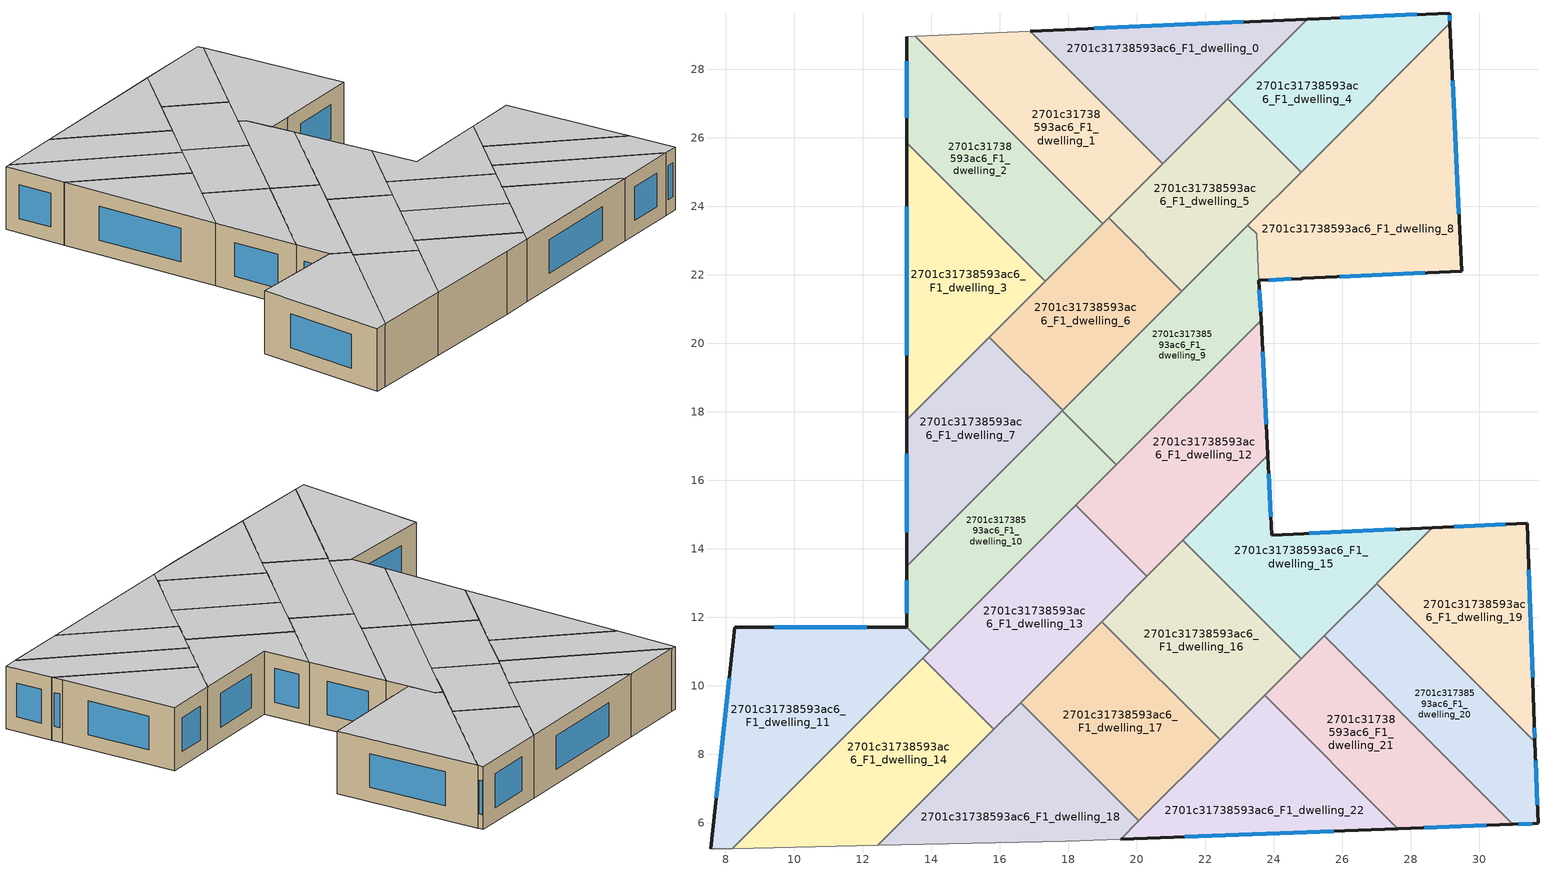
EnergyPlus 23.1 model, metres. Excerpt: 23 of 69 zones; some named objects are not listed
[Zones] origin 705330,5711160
2701c31738593ac6_F1_dwelling_0
 floor to 2701c31738593ac6_F0_dwelling_0 (EU_floor_Construction): 24.98,29.46 20.75,25.24 16.88,29.11 z3
 wall outside (EU_wall_Construction): 24.98,29.46 16.88,29.11 z3:6
 wall to 2701c31738593ac6_F1_dwelling_1 (EU_wall_Construction): 16.88,29.11 20.75,25.24 z3:6
 wall to 2701c31738593ac6_F1_dwelling_4 (EU_wall_Construction): 22.66,27.14 24.98,29.46 z3:6
 wall to 2701c31738593ac6_F1_dwelling_5 (EU_wall_Construction): 20.75,25.24 22.66,27.14 z3:6
 window (EU_Window_Construction): 23.11,29.38 18.76,29.19 z3.69:5.31
 ceiling to 2701c31738593ac6_F2_dwelling_0 (EU_floor_Construction): 24.98,29.46 16.88,29.11 20.75,25.24 z6
2701c31738593ac6_F1_dwelling_1
 floor to 2701c31738593ac6_F0_dwelling_1 (EU_floor_Construction): 16.88,29.11 20.75,25.24 19,23.49 13.53,28.96 z3
 wall to 2701c31738593ac6_F1_dwelling_2 (EU_wall_Construction): 13.53,28.96 19,23.49 z3:6
 wall adiabatic (EU_wall_Construction): 16.88,29.11 13.53,28.96 z3:6
 wall to 2701c31738593ac6_F1_dwelling_5 (EU_wall_Construction): 19.17,23.66 20.75,25.24 z3:6
 wall to 2701c31738593ac6_F1_dwelling_6 (EU_wall_Construction): 19,23.49 19.17,23.66 z3:6
 ceiling to 2701c31738593ac6_F2_dwelling_1 (EU_floor_Construction): 20.75,25.24 16.88,29.11 13.53,28.96 19,23.49 z6
2701c31738593ac6_F1_dwelling_10
 floor to 2701c31738593ac6_F0_dwelling_10 (EU_floor_Construction): 17.82,18.03 19.4,16.45 13.96,11.02 13.28,11.7 13.28,13.49 z3
 wall outside (EU_wall_Construction): 13.28,13.49 13.28,11.7 z3:6
 wall to 2701c31738593ac6_F1_dwelling_9 (EU_wall_Construction): 19.4,16.45 17.82,18.03 z3:6
 wall to 2701c31738593ac6_F1_dwelling_11 (EU_wall_Construction): 13.28,11.7 13.96,11.02 z3:6
 wall to 2701c31738593ac6_F1_dwelling_7 (EU_wall_Construction): 17.82,18.03 13.28,13.49 z3:6
 wall to 2701c31738593ac6_F1_dwelling_13 (EU_wall_Construction): 13.96,11.02 18.22,15.27 z3:6
 wall to 2701c31738593ac6_F1_dwelling_12 (EU_wall_Construction): 18.22,15.27 19.4,16.45 z3:6
 window (EU_Window_Construction): 13.28,13.08 13.28,12.12 z3.69:5.31
 ceiling to 2701c31738593ac6_F2_dwelling_10 (EU_floor_Construction): 19.4,16.45 17.82,18.03 13.28,13.49 13.28,11.7 13.96,11.02 z6
2701c31738593ac6_F1_dwelling_11
 floor to 2701c31738593ac6_F0_dwelling_11 (EU_floor_Construction): 13.28,11.7 13.96,11.02 8.19,5.25 7.55,5.24 8.26,11.71 z3
 wall outside (EU_wall_Construction): 13.28,11.7 8.26,11.71 7.55,5.24 z3:6
 wall adiabatic (EU_wall_Construction): 7.55,5.24 8.19,5.25 z3:6
 wall to 2701c31738593ac6_F1_dwelling_14 (EU_wall_Construction): 8.19,5.25 13.74,10.8 z3:6
 wall to 2701c31738593ac6_F1_dwelling_13 (EU_wall_Construction): 13.74,10.8 13.96,11.02 z3:6
 window (EU_Window_Construction): 8.09,10.21 7.72,6.73 / 12.12,11.71 9.42,11.71 z3.69:5.31
 ceiling to 2701c31738593ac6_F2_dwelling_11 (EU_floor_Construction): 8.19,5.25 13.96,11.02 13.28,11.7 8.26,11.71 7.55,5.24 z6
2701c31738593ac6_F1_dwelling_12
 floor to 2701c31738593ac6_F0_dwelling_12 (EU_floor_Construction): 23.62,20.67 23.82,16.72 20.29,13.19 18.21,15.27 z3
 wall outside (EU_wall_Construction): 23.82,16.72 23.62,20.67 z3:6
 wall to 2701c31738593ac6_F1_dwelling_13 (EU_wall_Construction): 18.21,15.27 20.29,13.19 z3:6
 wall to 2701c31738593ac6_F1_dwelling_15 (EU_wall_Construction): 21.34,14.24 23.82,16.72 z3:6
 wall to 2701c31738593ac6_F1_dwelling_9 (EU_wall_Construction): 23.62,20.67 19.4,16.45 z3:6
 wall to 2701c31738593ac6_F1_dwelling_16 (EU_wall_Construction): 20.29,13.19 21.34,14.24 z3:6
 window (EU_Window_Construction): 23.78,17.64 23.67,19.76 z3.69:5.31
 ceiling to 2701c31738593ac6_F2_dwelling_12 (EU_floor_Construction): 23.82,16.72 23.62,20.67 18.21,15.27 20.29,13.19 z6
2701c31738593ac6_F1_dwelling_13
 floor to 2701c31738593ac6_F0_dwelling_13 (EU_floor_Construction): 18.21,15.27 20.29,13.19 15.82,8.72 13.74,10.8 z3
 wall to 2701c31738593ac6_F1_dwelling_14 (EU_wall_Construction): 13.74,10.8 15.82,8.72 z3:6
 wall to 2701c31738593ac6_F1_dwelling_17 (EU_wall_Construction): 16.61,9.51 18.97,11.88 z3:6
 wall to 2701c31738593ac6_F1_dwelling_16 (EU_wall_Construction): 18.97,11.88 20.29,13.19 z3:6
 wall to 2701c31738593ac6_F1_dwelling_18 (EU_wall_Construction): 15.82,8.72 16.61,9.51 z3:6
 ceiling to 2701c31738593ac6_F2_dwelling_13 (EU_floor_Construction): 20.29,13.19 18.21,15.27 13.74,10.8 15.82,8.72 z6
2701c31738593ac6_F1_dwelling_14
 floor to 2701c31738593ac6_F0_dwelling_14 (EU_floor_Construction): 13.74,10.8 15.82,8.72 12.43,5.34 8.19,5.25 z3
 wall adiabatic (EU_wall_Construction): 8.19,5.25 12.43,5.34 z3:6
 wall to 2701c31738593ac6_F1_dwelling_18 (EU_wall_Construction): 12.43,5.34 15.82,8.72 z3:6
 ceiling to 2701c31738593ac6_F2_dwelling_14 (EU_floor_Construction): 12.43,5.34 15.82,8.72 13.74,10.8 8.19,5.25 z6
2701c31738593ac6_F1_dwelling_15
 floor to 2701c31738593ac6_F0_dwelling_15 (EU_floor_Construction): 28.63,14.61 24.8,10.78 21.34,14.24 23.82,16.72 23.94,14.4 z3
 wall outside (EU_wall_Construction): 28.63,14.61 23.94,14.4 23.82,16.72 z3:6
 wall to 2701c31738593ac6_F1_dwelling_16 (EU_wall_Construction): 21.34,14.24 24.8,10.78 z3:6
 wall to 2701c31738593ac6_F1_dwelling_19 (EU_wall_Construction): 27,12.99 28.63,14.61 z3:6
 wall to 2701c31738593ac6_F1_dwelling_20 (EU_wall_Construction): 25.47,11.46 27,12.99 z3:6
 wall to 2701c31738593ac6_F1_dwelling_21 (EU_wall_Construction): 24.8,10.78 25.47,11.46 z3:6
 window (EU_Window_Construction): 23.91,14.93 23.85,16.18 / 27.54,14.56 25.03,14.45 z3.69:5.31
 ceiling to 2701c31738593ac6_F2_dwelling_15 (EU_floor_Construction): 28.63,14.61 23.94,14.4 23.82,16.72 21.34,14.24 24.8,10.78 z6
2701c31738593ac6_F1_dwelling_16
 floor to 2701c31738593ac6_F0_dwelling_16 (EU_floor_Construction): 21.34,14.24 24.8,10.78 22.43,8.42 18.97,11.88 z3
 wall to 2701c31738593ac6_F1_dwelling_17 (EU_wall_Construction): 18.97,11.88 22.43,8.42 z3:6
 wall to 2701c31738593ac6_F1_dwelling_22 (EU_wall_Construction): 22.43,8.42 23.73,9.72 z3:6
 wall to 2701c31738593ac6_F1_dwelling_21 (EU_wall_Construction): 23.73,9.72 24.8,10.78 z3:6
 ceiling to 2701c31738593ac6_F2_dwelling_16 (EU_floor_Construction): 24.8,10.78 21.34,14.24 18.97,11.88 22.43,8.42 z6
2701c31738593ac6_F1_dwelling_17
 floor to 2701c31738593ac6_F0_dwelling_17 (EU_floor_Construction): 18.97,11.88 22.43,8.42 20.06,6.05 16.61,9.51 z3
 wall to 2701c31738593ac6_F1_dwelling_18 (EU_wall_Construction): 16.61,9.51 20.06,6.05 z3:6
 wall to 2701c31738593ac6_F1_dwelling_22 (EU_wall_Construction): 20.06,6.05 22.43,8.42 z3:6
 ceiling to 2701c31738593ac6_F2_dwelling_17 (EU_floor_Construction): 22.43,8.42 18.97,11.88 16.61,9.51 20.06,6.05 z6
2701c31738593ac6_F1_dwelling_18
 floor to 2701c31738593ac6_F0_dwelling_18 (EU_floor_Construction): 16.61,9.51 20.06,6.05 19.52,5.52 17.93,5.46 12.43,5.34 z3
 wall adiabatic (EU_wall_Construction): 12.43,5.34 17.93,5.46 19.52,5.52 z3:6
 wall to 2701c31738593ac6_F1_dwelling_22 (EU_wall_Construction): 19.52,5.52 20.06,6.05 z3:6
 ceiling to 2701c31738593ac6_F2_dwelling_18 (EU_floor_Construction): 19.52,5.52 20.06,6.05 16.61,9.51 12.43,5.34 17.93,5.46 z6
2701c31738593ac6_F1_dwelling_19
 floor to 2701c31738593ac6_F0_dwelling_19 (EU_floor_Construction): 31.39,14.74 31.6,8.89 31.62,8.36 27,12.99 28.63,14.61 z3
 wall outside (EU_wall_Construction): 31.62,8.36 31.6,8.89 31.39,14.74 28.63,14.61 z3:6
 wall to 2701c31738593ac6_F1_dwelling_20 (EU_wall_Construction): 27,12.99 31.62,8.36 z3:6
 window (EU_Window_Construction): 30.75,14.71 29.27,14.64 / 31.55,10.25 31.44,13.39 / 31.61,8.48 31.6,8.77 z3.69:5.31
 ceiling to 2701c31738593ac6_F2_dwelling_19 (EU_floor_Construction): 31.62,8.36 31.6,8.89 31.39,14.74 28.63,14.61 27,12.99 z6
2701c31738593ac6_F1_dwelling_2
 floor to 2701c31738593ac6_F0_dwelling_2 (EU_floor_Construction): 13.53,28.96 19,23.49 17.32,21.81 13.28,25.86 13.28,28.95 z3
 wall outside (EU_wall_Construction): 13.28,28.95 13.28,25.86 z3:6
 wall to 2701c31738593ac6_F1_dwelling_3 (EU_wall_Construction): 13.28,25.86 17.32,21.81 z3:6
 wall adiabatic (EU_wall_Construction): 13.53,28.96 13.28,28.95 z3:6
 wall to 2701c31738593ac6_F1_dwelling_6 (EU_wall_Construction): 17.32,21.81 19,23.49 z3:6
 window (EU_Window_Construction): 13.28,28.24 13.28,26.57 z3.69:5.31
 ceiling to 2701c31738593ac6_F2_dwelling_2 (EU_floor_Construction): 19,23.49 13.53,28.96 13.28,28.95 13.28,25.86 17.32,21.81 z6
2701c31738593ac6_F1_dwelling_20
 floor to 2701c31738593ac6_F0_dwelling_20 (EU_floor_Construction): 31.62,8.36 31.71,5.98 30.97,5.95 25.47,11.46 27,12.99 z3
 wall outside (EU_wall_Construction): 30.97,5.95 31.71,5.98 31.62,8.36 z3:6
 wall to 2701c31738593ac6_F1_dwelling_21 (EU_wall_Construction): 25.47,11.46 30.97,5.95 z3:6
 window (EU_Window_Construction): 31.69,6.53 31.64,7.81 / 31.14,5.96 31.54,5.97 z3.69:5.31
 ceiling to 2701c31738593ac6_F2_dwelling_20 (EU_floor_Construction): 31.71,5.98 31.62,8.36 27,12.99 25.47,11.46 30.97,5.95 z6
2701c31738593ac6_F1_dwelling_21
 floor to 2701c31738593ac6_F0_dwelling_21 (EU_floor_Construction): 25.47,11.46 30.97,5.95 27.62,5.82 23.73,9.72 z3
 wall outside (EU_wall_Construction): 27.62,5.82 30.97,5.95 z3:6
 wall to 2701c31738593ac6_F1_dwelling_22 (EU_wall_Construction): 23.73,9.72 27.62,5.82 z3:6
 window (EU_Window_Construction): 28.39,5.85 30.19,5.92 z3.69:5.31
 ceiling to 2701c31738593ac6_F2_dwelling_21 (EU_floor_Construction): 30.97,5.95 25.47,11.46 23.73,9.72 27.62,5.82 z6
2701c31738593ac6_F1_dwelling_22
 floor to 2701c31738593ac6_F0_dwelling_22 (EU_floor_Construction): 23.73,9.72 27.62,5.82 19.52,5.52 z3
 wall outside (EU_wall_Construction): 19.52,5.52 27.62,5.82 z3:6
 window (EU_Window_Construction): 21.4,5.59 25.74,5.75 z3.69:5.31
 ceiling to 2701c31738593ac6_F2_dwelling_22 (EU_floor_Construction): 27.62,5.82 23.73,9.72 19.52,5.52 z6
2701c31738593ac6_F1_dwelling_3
 floor to 2701c31738593ac6_F0_dwelling_3 (EU_floor_Construction): 13.28,25.86 17.32,21.81 13.28,17.77 z3
 wall outside (EU_wall_Construction): 13.28,25.86 13.28,17.77 z3:6
 wall to 2701c31738593ac6_F1_dwelling_7 (EU_wall_Construction): 13.28,17.77 15.69,20.18 z3:6
 wall to 2701c31738593ac6_F1_dwelling_6 (EU_wall_Construction): 15.69,20.18 17.32,21.81 z3:6
 window (EU_Window_Construction): 13.28,23.99 13.28,19.64 z3.69:5.31
 ceiling to 2701c31738593ac6_F2_dwelling_3 (EU_floor_Construction): 17.32,21.81 13.28,25.86 13.28,17.77 z6
2701c31738593ac6_F1_dwelling_4
 floor to 2701c31738593ac6_F0_dwelling_4 (EU_floor_Construction): 29.13,29.64 29.14,29.34 24.79,25 22.66,27.14 24.98,29.46 z3
 wall outside (EU_wall_Construction): 29.14,29.34 29.13,29.64 24.98,29.46 z3:6
 wall to 2701c31738593ac6_F1_dwelling_5 (EU_wall_Construction): 22.66,27.14 24.79,25 z3:6
 wall to 2701c31738593ac6_F1_dwelling_8 (EU_wall_Construction): 24.79,25 29.14,29.34 z3:6
 window (EU_Window_Construction): 28.17,29.6 25.94,29.5 / 29.14,29.41 29.13,29.57 z3.69:5.31
 ceiling to 2701c31738593ac6_F2_dwelling_4 (EU_floor_Construction): 29.14,29.34 29.13,29.64 24.98,29.46 22.66,27.14 24.79,25 z6
2701c31738593ac6_F1_dwelling_5
 floor to 2701c31738593ac6_F0_dwelling_5 (EU_floor_Construction): 22.66,27.14 24.79,25 21.31,21.52 19.17,23.66 z3
 wall to 2701c31738593ac6_F1_dwelling_6 (EU_wall_Construction): 19.17,23.66 21.31,21.52 z3:6
 wall to 2701c31738593ac6_F1_dwelling_9 (EU_wall_Construction): 21.31,21.52 23.24,23.44 z3:6
 wall to 2701c31738593ac6_F1_dwelling_8 (EU_wall_Construction): 23.24,23.44 24.79,25 z3:6
 ceiling to 2701c31738593ac6_F2_dwelling_5 (EU_floor_Construction): 24.79,25 22.66,27.14 19.17,23.66 21.31,21.52 z6
2701c31738593ac6_F1_dwelling_6
 floor to 2701c31738593ac6_F0_dwelling_6 (EU_floor_Construction): 19.17,23.66 21.31,21.52 17.83,18.04 15.69,20.18 z3
 wall to 2701c31738593ac6_F1_dwelling_7 (EU_wall_Construction): 15.69,20.18 17.83,18.04 z3:6
 wall to 2701c31738593ac6_F1_dwelling_9 (EU_wall_Construction): 17.83,18.04 21.31,21.52 z3:6
 ceiling to 2701c31738593ac6_F2_dwelling_6 (EU_floor_Construction): 21.31,21.52 19.17,23.66 15.69,20.18 17.83,18.04 z6
2701c31738593ac6_F1_dwelling_7
 floor to 2701c31738593ac6_F0_dwelling_7 (EU_floor_Construction): 15.69,20.18 17.83,18.04 13.28,13.49 13.28,17.77 z3
 wall outside (EU_wall_Construction): 13.28,17.77 13.28,13.49 z3:6
 wall to 2701c31738593ac6_F1_dwelling_9 (EU_wall_Construction): 17.82,18.03 17.83,18.04 z3:6
 window (EU_Window_Construction): 13.28,16.78 13.28,14.48 z3.69:5.31
 ceiling to 2701c31738593ac6_F2_dwelling_7 (EU_floor_Construction): 17.83,18.04 15.69,20.18 13.28,17.77 13.28,13.49 z6
2701c31738593ac6_F1_dwelling_8
 floor to 2701c31738593ac6_F0_dwelling_8 (EU_floor_Construction): 29.14,29.34 29.48,22.1 24.84,21.89 24.8,21.89 23.56,21.83 23.5,23.19 23.24,23.44 z3
 wall outside (EU_wall_Construction): 23.56,21.83 24.8,21.89 24.84,21.89 29.48,22.1 29.14,29.34 z3:6
 wall to 2701c31738593ac6_F1_dwelling_9 (EU_wall_Construction): 23.24,23.44 23.5,23.19 23.56,21.83 z3:6
 window (EU_Window_Construction): 29.4,23.78 29.22,27.66 / 25.92,21.94 28.41,22.05 / 23.85,21.84 24.51,21.87 z3.69:5.31
 ceiling to 2701c31738593ac6_F2_dwelling_8 (EU_floor_Construction): 29.48,22.1 29.14,29.34 23.24,23.44 23.5,23.19 23.56,21.83 24.8,21.89 24.84,21.89 z6
2701c31738593ac6_F1_dwelling_9
 floor to 2701c31738593ac6_F0_dwelling_9 (EU_floor_Construction): 23.5,23.19 23.62,20.67 19.4,16.45 17.82,18.03 23.24,23.44 z3
 wall outside (EU_wall_Construction): 23.62,20.67 23.57,21.83 z3:6
 window (EU_Window_Construction): 23.61,20.94 23.58,21.56 z3.69:5.31
 ceiling to 2701c31738593ac6_F2_dwelling_9 (EU_floor_Construction): 23.62,20.67 23.5,23.19 23.24,23.44 17.82,18.03 19.4,16.45 z6
[Building]
EU S2 Campaign: North Axis=0; Terrain=City; Solar Distribution=FullExterior
[Site:Location]
London: Latitude=51.5; Longitude=-0.5; Time Zone=0; Elevation=25
[SizingPeriod:WeatherFileDays]
AnnualSizingPeriod: Begin Month=1; Begin Day of Month=1; End Month=12; End Day of Month=31; Day of Week for Start Day=Monday; Use Weather File Daylight Saving Period=No; Use Weather File Rain and Snow Indicators=No
[MATERIAL]
EU_InternalMass_Material: Roughness=MediumRough; Thickness=0.1; Conductivity=1; Density=1800; Specific Heat=900; Thermal Absorptance=0.9; Solar Absorptance=0.7; Visible Absorptance=0.7
[MATERIAL:NOMASS] Roughness=MediumRough; Thermal Absorptance=0.9; Solar Absorptance=0.7; Visible Absorptance=0.7
Name | Thermal Resistance
EU_wall_NoMass | 0.635353
EU_floor_NoMass | 1.96382
[WINDOWMATERIAL:SIMPLEGLAZINGSYSTEM]
EU_Window_SimpleGlazing: UFactor=2.96269; Solar Heat Gain Coefficient=0.76; Visible Transmittance=0.76
[CONSTRUCTION]
EU_wall_Construction: EU_wall_NoMass
EU_floor_Construction: EU_floor_NoMass
EU_InternalMass_Construction: EU_InternalMass_Material
EU_Window_Construction: EU_Window_SimpleGlazing
[ZONE] Type=1; Multiplier=1; Ceiling Height=autocalculate; Floor Area=autocalculate; Part of Total Floor Area=Yes
Name | Volume
2701c31738593ac6_F1_dwelling_0 | 49.0708
2701c31738593ac6_F1_dwelling_1 | 49.0811
2701c31738593ac6_F1_dwelling_10 | 49.0723
2701c31738593ac6_F1_dwelling_11 | 66.7222
2701c31738593ac6_F1_dwelling_12 | 55.6655
2701c31738593ac6_F1_dwelling_13 | 55.6626
2701c31738593ac6_F1_dwelling_14 | 55.6619
2701c31738593ac6_F1_dwelling_15 | 49.0605
2701c31738593ac6_F1_dwelling_16 | 49.0649
2701c31738593ac6_F1_dwelling_17; 2701c31738593ac6_F1_dwelling_18 | 49.0547
2701c31738593ac6_F1_dwelling_19 | 49.0833
2701c31738593ac6_F1_dwelling_2 | 49.0759
2701c31738593ac6_F1_dwelling_20 | 49.0752
2701c31738593ac6_F1_dwelling_21 | 49.0715
2701c31738593ac6_F1_dwelling_22 | 49.0737
2701c31738593ac6_F1_dwelling_3 | 49.0745
2701c31738593ac6_F1_dwelling_4 | 44.6689
2701c31738593ac6_F1_dwelling_5; 2701c31738593ac6_F1_dwelling_7 | 44.6726
2701c31738593ac6_F1_dwelling_6 | 44.6719
2701c31738593ac6_F1_dwelling_8 | 81.0154
2701c31738593ac6_F1_dwelling_9 | 46.5659
[INTERNALMASS] Construction=EU_InternalMass_Construction
Name | Zone or ZoneList | Surface Area
2701c31738593ac6_F1_dwelling_0_EU_InternalMass | 2701c31738593ac6_F1_dwelling_0 | 16.3571
2701c31738593ac6_F1_dwelling_1_EU_InternalMass | 2701c31738593ac6_F1_dwelling_1 | 16.3605
2701c31738593ac6_F1_dwelling_2_EU_InternalMass | 2701c31738593ac6_F1_dwelling_2 | 16.3587
2701c31738593ac6_F1_dwelling_3_EU_InternalMass | 2701c31738593ac6_F1_dwelling_3 | 16.358
2701c31738593ac6_F1_dwelling_4_EU_InternalMass | 2701c31738593ac6_F1_dwelling_4 | 14.8899
2701c31738593ac6_F1_dwelling_5_EU_InternalMass | 2701c31738593ac6_F1_dwelling_5 | 14.8909
2701c31738593ac6_F1_dwelling_6_EU_InternalMass | 2701c31738593ac6_F1_dwelling_6 | 14.8909
2701c31738593ac6_F1_dwelling_7_EU_InternalMass | 2701c31738593ac6_F1_dwelling_7 | 14.8908
2701c31738593ac6_F1_dwelling_8_EU_InternalMass | 2701c31738593ac6_F1_dwelling_8 | 27.0066
2701c31738593ac6_F1_dwelling_9_EU_InternalMass | 2701c31738593ac6_F1_dwelling_9 | 15.5216
2701c31738593ac6_F1_dwelling_10_EU_InternalMass | 2701c31738593ac6_F1_dwelling_10 | 16.3558
2701c31738593ac6_F1_dwelling_11_EU_InternalMass | 2701c31738593ac6_F1_dwelling_11 | 22.2414
2701c31738593ac6_F1_dwelling_12_EU_InternalMass | 2701c31738593ac6_F1_dwelling_12 | 18.555
2701c31738593ac6_F1_dwelling_13_EU_InternalMass | 2701c31738593ac6_F1_dwelling_13 | 18.5541
2701c31738593ac6_F1_dwelling_14_EU_InternalMass | 2701c31738593ac6_F1_dwelling_14 | 18.5541
2701c31738593ac6_F1_dwelling_15_EU_InternalMass | 2701c31738593ac6_F1_dwelling_15 | 16.3535
2701c31738593ac6_F1_dwelling_16_EU_InternalMass | 2701c31738593ac6_F1_dwelling_16 | 16.3549
2701c31738593ac6_F1_dwelling_17_EU_InternalMass | 2701c31738593ac6_F1_dwelling_17 | 16.3514
2701c31738593ac6_F1_dwelling_18_EU_InternalMass | 2701c31738593ac6_F1_dwelling_18 | 16.3516
2701c31738593ac6_F1_dwelling_19_EU_InternalMass | 2701c31738593ac6_F1_dwelling_19 | 16.3613
2701c31738593ac6_F1_dwelling_20_EU_InternalMass | 2701c31738593ac6_F1_dwelling_20 | 16.3584
2701c31738593ac6_F1_dwelling_21_EU_InternalMass | 2701c31738593ac6_F1_dwelling_21 | 16.357
2701c31738593ac6_F1_dwelling_22_EU_InternalMass | 2701c31738593ac6_F1_dwelling_22 | 16.3581
[OTHEREQUIPMENT] Fuel Type=Electricity; Design Level Calculation Method=Watts/Area; Power per Zone Floor Area=1; Fraction Latent=0; Fraction Radiant=0; Fraction Lost=0; Carbon Dioxide Generation Rate=0; EndUse Subcategory=EU_Step8_InternalGains
Name | Zone or ZoneList or Space or SpaceList | Schedule
EU_Step8_InternalGain_2701c31738593ac6_F1_dwelling_0_f000 | 2701c31738593ac6_F1_dwelling_0 | EU_Step8_GainSchedule_2701c31738593ac6_F1_dwelling_0_f000
EU_Step8_InternalGain_2701c31738593ac6_F1_dwelling_1_f000 | 2701c31738593ac6_F1_dwelling_1 | EU_Step8_GainSchedule_2701c31738593ac6_F1_dwelling_1_f000
EU_Step8_InternalGain_2701c31738593ac6_F1_dwelling_2_f000 | 2701c31738593ac6_F1_dwelling_2 | EU_Step8_GainSchedule_2701c31738593ac6_F1_dwelling_2_f000
EU_Step8_InternalGain_2701c31738593ac6_F1_dwelling_3_f000 | 2701c31738593ac6_F1_dwelling_3 | EU_Step8_GainSchedule_2701c31738593ac6_F1_dwelling_3_f000
EU_Step8_InternalGain_2701c31738593ac6_F1_dwelling_4_f000 | 2701c31738593ac6_F1_dwelling_4 | EU_Step8_GainSchedule_2701c31738593ac6_F1_dwelling_4_f000
EU_Step8_InternalGain_2701c31738593ac6_F1_dwelling_5_f000 | 2701c31738593ac6_F1_dwelling_5 | EU_Step8_GainSchedule_2701c31738593ac6_F1_dwelling_5_f000
EU_Step8_InternalGain_2701c31738593ac6_F1_dwelling_6_f000 | 2701c31738593ac6_F1_dwelling_6 | EU_Step8_GainSchedule_2701c31738593ac6_F1_dwelling_6_f000
EU_Step8_InternalGain_2701c31738593ac6_F1_dwelling_7_f000 | 2701c31738593ac6_F1_dwelling_7 | EU_Step8_GainSchedule_2701c31738593ac6_F1_dwelling_7_f000
EU_Step8_InternalGain_2701c31738593ac6_F1_dwelling_8_f000 | 2701c31738593ac6_F1_dwelling_8 | EU_Step8_GainSchedule_2701c31738593ac6_F1_dwelling_8_f000
EU_Step8_InternalGain_2701c31738593ac6_F1_dwelling_9_f000 | 2701c31738593ac6_F1_dwelling_9 | EU_Step8_GainSchedule_2701c31738593ac6_F1_dwelling_9_f000
EU_Step8_InternalGain_2701c31738593ac6_F1_dwelling_10_f000 | 2701c31738593ac6_F1_dwelling_10 | EU_Step8_GainSchedule_2701c31738593ac6_F1_dwelling_10_f000
EU_Step8_InternalGain_2701c31738593ac6_F1_dwelling_11_f000 | 2701c31738593ac6_F1_dwelling_11 | EU_Step8_GainSchedule_2701c31738593ac6_F1_dwelling_11_f000
EU_Step8_InternalGain_2701c31738593ac6_F1_dwelling_12_f000 | 2701c31738593ac6_F1_dwelling_12 | EU_Step8_GainSchedule_2701c31738593ac6_F1_dwelling_12_f000
EU_Step8_InternalGain_2701c31738593ac6_F1_dwelling_13_f000 | 2701c31738593ac6_F1_dwelling_13 | EU_Step8_GainSchedule_2701c31738593ac6_F1_dwelling_13_f000
EU_Step8_InternalGain_2701c31738593ac6_F1_dwelling_14_f000 | 2701c31738593ac6_F1_dwelling_14 | EU_Step8_GainSchedule_2701c31738593ac6_F1_dwelling_14_f000
EU_Step8_InternalGain_2701c31738593ac6_F1_dwelling_15_f000 | 2701c31738593ac6_F1_dwelling_15 | EU_Step8_GainSchedule_2701c31738593ac6_F1_dwelling_15_f000
EU_Step8_InternalGain_2701c31738593ac6_F1_dwelling_16_f000 | 2701c31738593ac6_F1_dwelling_16 | EU_Step8_GainSchedule_2701c31738593ac6_F1_dwelling_16_f000
EU_Step8_InternalGain_2701c31738593ac6_F1_dwelling_17_f000 | 2701c31738593ac6_F1_dwelling_17 | EU_Step8_GainSchedule_2701c31738593ac6_F1_dwelling_17_f000
EU_Step8_InternalGain_2701c31738593ac6_F1_dwelling_18_f000 | 2701c31738593ac6_F1_dwelling_18 | EU_Step8_GainSchedule_2701c31738593ac6_F1_dwelling_18_f000
EU_Step8_InternalGain_2701c31738593ac6_F1_dwelling_19_f000 | 2701c31738593ac6_F1_dwelling_19 | EU_Step8_GainSchedule_2701c31738593ac6_F1_dwelling_19_f000
EU_Step8_InternalGain_2701c31738593ac6_F1_dwelling_20_f000 | 2701c31738593ac6_F1_dwelling_20 | EU_Step8_GainSchedule_2701c31738593ac6_F1_dwelling_20_f000
EU_Step8_InternalGain_2701c31738593ac6_F1_dwelling_21_f000 | 2701c31738593ac6_F1_dwelling_21 | EU_Step8_GainSchedule_2701c31738593ac6_F1_dwelling_21_f000
EU_Step8_InternalGain_2701c31738593ac6_F1_dwelling_22_f000 | 2701c31738593ac6_F1_dwelling_22 | EU_Step8_GainSchedule_2701c31738593ac6_F1_dwelling_22_f000
[ZONEVENTILATION:DESIGNFLOWRATE] Schedule=EU_AlwaysOn; Design Flow Rate Calculation Method=AirChanges/Hour; Air Changes per Hour=0.555504; Ventilation Type=Natural; Fan Pressure Rise=0; Fan Total Efficiency=1; Constant Term Coefficient=1; Temperature Term Coefficient=0; Velocity Term Coefficient=0; Velocity Squared Term Coefficient=0; Minimum Indoor Temperature=-100; Maximum Indoor Temperature=100; Delta Temperature=-100; Minimum Outdoor Temperature=-100; Maximum Outdoor Temperature=100; Maximum Wind Speed=40
Name | Zone or ZoneList or Space or SpaceList
EU_ConstantAir_2701c31738593ac6_F1_dwelling_0 | 2701c31738593ac6_F1_dwelling_0
EU_ConstantAir_2701c31738593ac6_F1_dwelling_1 | 2701c31738593ac6_F1_dwelling_1
EU_ConstantAir_2701c31738593ac6_F1_dwelling_2 | 2701c31738593ac6_F1_dwelling_2
EU_ConstantAir_2701c31738593ac6_F1_dwelling_3 | 2701c31738593ac6_F1_dwelling_3
EU_ConstantAir_2701c31738593ac6_F1_dwelling_4 | 2701c31738593ac6_F1_dwelling_4
EU_ConstantAir_2701c31738593ac6_F1_dwelling_5 | 2701c31738593ac6_F1_dwelling_5
EU_ConstantAir_2701c31738593ac6_F1_dwelling_6 | 2701c31738593ac6_F1_dwelling_6
EU_ConstantAir_2701c31738593ac6_F1_dwelling_7 | 2701c31738593ac6_F1_dwelling_7
EU_ConstantAir_2701c31738593ac6_F1_dwelling_8 | 2701c31738593ac6_F1_dwelling_8
EU_ConstantAir_2701c31738593ac6_F1_dwelling_9 | 2701c31738593ac6_F1_dwelling_9
EU_ConstantAir_2701c31738593ac6_F1_dwelling_10 | 2701c31738593ac6_F1_dwelling_10
EU_ConstantAir_2701c31738593ac6_F1_dwelling_11 | 2701c31738593ac6_F1_dwelling_11
EU_ConstantAir_2701c31738593ac6_F1_dwelling_12 | 2701c31738593ac6_F1_dwelling_12
EU_ConstantAir_2701c31738593ac6_F1_dwelling_13 | 2701c31738593ac6_F1_dwelling_13
EU_ConstantAir_2701c31738593ac6_F1_dwelling_14 | 2701c31738593ac6_F1_dwelling_14
EU_ConstantAir_2701c31738593ac6_F1_dwelling_15 | 2701c31738593ac6_F1_dwelling_15
EU_ConstantAir_2701c31738593ac6_F1_dwelling_16 | 2701c31738593ac6_F1_dwelling_16
EU_ConstantAir_2701c31738593ac6_F1_dwelling_17 | 2701c31738593ac6_F1_dwelling_17
EU_ConstantAir_2701c31738593ac6_F1_dwelling_18 | 2701c31738593ac6_F1_dwelling_18
EU_ConstantAir_2701c31738593ac6_F1_dwelling_19 | 2701c31738593ac6_F1_dwelling_19
EU_ConstantAir_2701c31738593ac6_F1_dwelling_20 | 2701c31738593ac6_F1_dwelling_20
EU_ConstantAir_2701c31738593ac6_F1_dwelling_21 | 2701c31738593ac6_F1_dwelling_21
EU_ConstantAir_2701c31738593ac6_F1_dwelling_22 | 2701c31738593ac6_F1_dwelling_22
[HVACTEMPLATE:ZONE:IDEALLOADSAIRSYSTEM] System Availability Schedule=EU_AlwaysOn; Maximum Heating Supply Air Temperature=50; Minimum Cooling Supply Air Temperature=13; Maximum Heating Supply Air Humidity Ratio=0.0156; Minimum Cooling Supply Air Humidity Ratio=0.0077; Heating Limit=NoLimit; Cooling Limit=NoLimit; Heating Availability Schedule=EU_AlwaysOn; Cooling Availability Schedule=EU_CoolingOff; Dehumidification Control Type=ConstantSensibleHeatRatio; Cooling Sensible Heat Ratio=0.7; Dehumidification Setpoint=60; Humidification Control Type=None; Humidification Setpoint=30; Outdoor Air Method=None; Outdoor Air Flow Rate per Person=0.00944; Outdoor Air Flow Rate per Zone Floor Area=0; Outdoor Air Flow Rate per Zone=0; Demand Controlled Ventilation Type=None; Outdoor Air Economizer Type=NoEconomizer; Heat Recovery Type=None; Sensible Heat Recovery Effectiveness=0.7; Latent Heat Recovery Effectiveness=0.65
Name | Template Thermostat
2701c31738593ac6_F1_dwelling_0 | EU_HeatOnly_2701c31738593ac6_F1_dwelling_0
2701c31738593ac6_F1_dwelling_1 | EU_HeatOnly_2701c31738593ac6_F1_dwelling_1
2701c31738593ac6_F1_dwelling_2 | EU_HeatOnly_2701c31738593ac6_F1_dwelling_2
2701c31738593ac6_F1_dwelling_3 | EU_HeatOnly_2701c31738593ac6_F1_dwelling_3
2701c31738593ac6_F1_dwelling_4 | EU_HeatOnly_2701c31738593ac6_F1_dwelling_4
2701c31738593ac6_F1_dwelling_5 | EU_HeatOnly_2701c31738593ac6_F1_dwelling_5
2701c31738593ac6_F1_dwelling_6 | EU_HeatOnly_2701c31738593ac6_F1_dwelling_6
2701c31738593ac6_F1_dwelling_7 | EU_HeatOnly_2701c31738593ac6_F1_dwelling_7
2701c31738593ac6_F1_dwelling_8 | EU_HeatOnly_2701c31738593ac6_F1_dwelling_8
2701c31738593ac6_F1_dwelling_9 | EU_HeatOnly_2701c31738593ac6_F1_dwelling_9
2701c31738593ac6_F1_dwelling_10 | EU_HeatOnly_2701c31738593ac6_F1_dwelling_10
2701c31738593ac6_F1_dwelling_11 | EU_HeatOnly_2701c31738593ac6_F1_dwelling_11
2701c31738593ac6_F1_dwelling_12 | EU_HeatOnly_2701c31738593ac6_F1_dwelling_12
2701c31738593ac6_F1_dwelling_13 | EU_HeatOnly_2701c31738593ac6_F1_dwelling_13
2701c31738593ac6_F1_dwelling_14 | EU_HeatOnly_2701c31738593ac6_F1_dwelling_14
2701c31738593ac6_F1_dwelling_15 | EU_HeatOnly_2701c31738593ac6_F1_dwelling_15
2701c31738593ac6_F1_dwelling_16 | EU_HeatOnly_2701c31738593ac6_F1_dwelling_16
2701c31738593ac6_F1_dwelling_17 | EU_HeatOnly_2701c31738593ac6_F1_dwelling_17
2701c31738593ac6_F1_dwelling_18 | EU_HeatOnly_2701c31738593ac6_F1_dwelling_18
2701c31738593ac6_F1_dwelling_19 | EU_HeatOnly_2701c31738593ac6_F1_dwelling_19
2701c31738593ac6_F1_dwelling_20 | EU_HeatOnly_2701c31738593ac6_F1_dwelling_20
2701c31738593ac6_F1_dwelling_21 | EU_HeatOnly_2701c31738593ac6_F1_dwelling_21
2701c31738593ac6_F1_dwelling_22 | EU_HeatOnly_2701c31738593ac6_F1_dwelling_22
[SIZING:ZONE] Zone Cooling Design Supply Air Temperature Input Method=SupplyAirTemperature; Zone Cooling Design Supply Air Temperature=13; Zone Heating Design Supply Air Temperature Input Method=SupplyAirTemperature; Zone Heating Design Supply Air Temperature=50; Zone Cooling Design Supply Air Humidity Ratio=0.008; Zone Heating Design Supply Air Humidity Ratio=0.008; Cooling Design Air Flow Method=DesignDay; Cooling Design Air Flow Rate=0; Cooling Minimum Air Flow per Zone Floor Area=0.000762; Cooling Minimum Air Flow=0; Cooling Minimum Air Flow Fraction=0.2; Heating Design Air Flow Method=DesignDay; Heating Design Air Flow Rate=0; Heating Maximum Air Flow per Zone Floor Area=0.002032; Heating Maximum Air Flow=0.141576; Heating Maximum Air Flow Fraction=0.3; Account for Dedicated Outdoor Air System=No; Dedicated Outdoor Air System Control Strategy=NeutralSupplyAir; Dedicated Outdoor Air Low Setpoint Temperature for Design=autosize; Dedicated Outdoor Air High Setpoint Temperature for Design=autosize; Zone Load Sizing Method=Sensible Load Only No Latent Load; Zone Latent Cooling Design Supply Air Humidity Ratio Input Method=HumidityRatioDifference; Zone Cooling Design Supply Air Humidity Ratio Difference=0.005; Zone Latent Heating Design Supply Air Humidity Ratio Input Method=HumidityRatioDifference; Zone Humidification Design Supply Air Humidity Ratio Difference=0.005
2701c31738593ac6_F1_dwelling_0; 2701c31738593ac6_F1_dwelling_1; 2701c31738593ac6_F1_dwelling_2; 2701c31738593ac6_F1_dwelling_3; 2701c31738593ac6_F1_dwelling_4; 2701c31738593ac6_F1_dwelling_5; 2701c31738593ac6_F1_dwelling_6; 2701c31738593ac6_F1_dwelling_7; 2701c31738593ac6_F1_dwelling_8; 2701c31738593ac6_F1_dwelling_9; 2701c31738593ac6_F1_dwelling_10; 2701c31738593ac6_F1_dwelling_11; 2701c31738593ac6_F1_dwelling_12; 2701c31738593ac6_F1_dwelling_13; 2701c31738593ac6_F1_dwelling_14; 2701c31738593ac6_F1_dwelling_15; 2701c31738593ac6_F1_dwelling_16; 2701c31738593ac6_F1_dwelling_17; 2701c31738593ac6_F1_dwelling_18; 2701c31738593ac6_F1_dwelling_19; 2701c31738593ac6_F1_dwelling_20; 2701c31738593ac6_F1_dwelling_21; 2701c31738593ac6_F1_dwelling_22
[SCHEDULE:CONSTANT]
Name | Hourly Value
EU_AlwaysOn | 1
EU_CoolingOff | 0
[SCHEDULE:FILE] Column Number=1; Rows to Skip at Top=0; Number of Hours of Data=8760; Column Separator=Comma; Interpolate to Timestep=No; Minutes per Item=60; Adjust Schedule for Daylight Savings=Yes
Name | File
EU_Step8_GainSchedule_2701c31738593ac6_F1_dwelling_0_f000 | ../../schedules/2701c31738593ac6/2701c31738593ac6_F1_dwelling_0_f000_gain.csv
EU_Step8_GainSchedule_2701c31738593ac6_F1_dwelling_1_f000 | ../../schedules/2701c31738593ac6/2701c31738593ac6_F1_dwelling_1_f000_gain.csv
EU_Step8_GainSchedule_2701c31738593ac6_F1_dwelling_2_f000 | ../../schedules/2701c31738593ac6/2701c31738593ac6_F1_dwelling_2_f000_gain.csv
EU_Step8_GainSchedule_2701c31738593ac6_F1_dwelling_3_f000 | ../../schedules/2701c31738593ac6/2701c31738593ac6_F1_dwelling_3_f000_gain.csv
EU_Step8_GainSchedule_2701c31738593ac6_F1_dwelling_4_f000 | ../../schedules/2701c31738593ac6/2701c31738593ac6_F1_dwelling_4_f000_gain.csv
EU_Step8_GainSchedule_2701c31738593ac6_F1_dwelling_5_f000 | ../../schedules/2701c31738593ac6/2701c31738593ac6_F1_dwelling_5_f000_gain.csv
EU_Step8_GainSchedule_2701c31738593ac6_F1_dwelling_6_f000 | ../../schedules/2701c31738593ac6/2701c31738593ac6_F1_dwelling_6_f000_gain.csv
EU_Step8_GainSchedule_2701c31738593ac6_F1_dwelling_7_f000 | ../../schedules/2701c31738593ac6/2701c31738593ac6_F1_dwelling_7_f000_gain.csv
EU_Step8_GainSchedule_2701c31738593ac6_F1_dwelling_8_f000 | ../../schedules/2701c31738593ac6/2701c31738593ac6_F1_dwelling_8_f000_gain.csv
EU_Step8_GainSchedule_2701c31738593ac6_F1_dwelling_9_f000 | ../../schedules/2701c31738593ac6/2701c31738593ac6_F1_dwelling_9_f000_gain.csv
EU_Step8_GainSchedule_2701c31738593ac6_F1_dwelling_10_f000 | ../../schedules/2701c31738593ac6/2701c31738593ac6_F1_dwelling_10_f000_gain.csv
EU_Step8_GainSchedule_2701c31738593ac6_F1_dwelling_11_f000 | ../../schedules/2701c31738593ac6/2701c31738593ac6_F1_dwelling_11_f000_gain.csv
EU_Step8_GainSchedule_2701c31738593ac6_F1_dwelling_12_f000 | ../../schedules/2701c31738593ac6/2701c31738593ac6_F1_dwelling_12_f000_gain.csv
EU_Step8_GainSchedule_2701c31738593ac6_F1_dwelling_13_f000 | ../../schedules/2701c31738593ac6/2701c31738593ac6_F1_dwelling_13_f000_gain.csv
EU_Step8_GainSchedule_2701c31738593ac6_F1_dwelling_14_f000 | ../../schedules/2701c31738593ac6/2701c31738593ac6_F1_dwelling_14_f000_gain.csv
EU_Step8_GainSchedule_2701c31738593ac6_F1_dwelling_15_f000 | ../../schedules/2701c31738593ac6/2701c31738593ac6_F1_dwelling_15_f000_gain.csv
EU_Step8_GainSchedule_2701c31738593ac6_F1_dwelling_16_f000 | ../../schedules/2701c31738593ac6/2701c31738593ac6_F1_dwelling_16_f000_gain.csv
EU_Step8_GainSchedule_2701c31738593ac6_F1_dwelling_17_f000 | ../../schedules/2701c31738593ac6/2701c31738593ac6_F1_dwelling_17_f000_gain.csv
EU_Step8_GainSchedule_2701c31738593ac6_F1_dwelling_18_f000 | ../../schedules/2701c31738593ac6/2701c31738593ac6_F1_dwelling_18_f000_gain.csv
EU_Step8_GainSchedule_2701c31738593ac6_F1_dwelling_19_f000 | ../../schedules/2701c31738593ac6/2701c31738593ac6_F1_dwelling_19_f000_gain.csv
EU_Step8_GainSchedule_2701c31738593ac6_F1_dwelling_20_f000 | ../../schedules/2701c31738593ac6/2701c31738593ac6_F1_dwelling_20_f000_gain.csv
EU_Step8_GainSchedule_2701c31738593ac6_F1_dwelling_21_f000 | ../../schedules/2701c31738593ac6/2701c31738593ac6_F1_dwelling_21_f000_gain.csv
EU_Step8_GainSchedule_2701c31738593ac6_F1_dwelling_22_f000 | ../../schedules/2701c31738593ac6/2701c31738593ac6_F1_dwelling_22_f000_gain.csv
